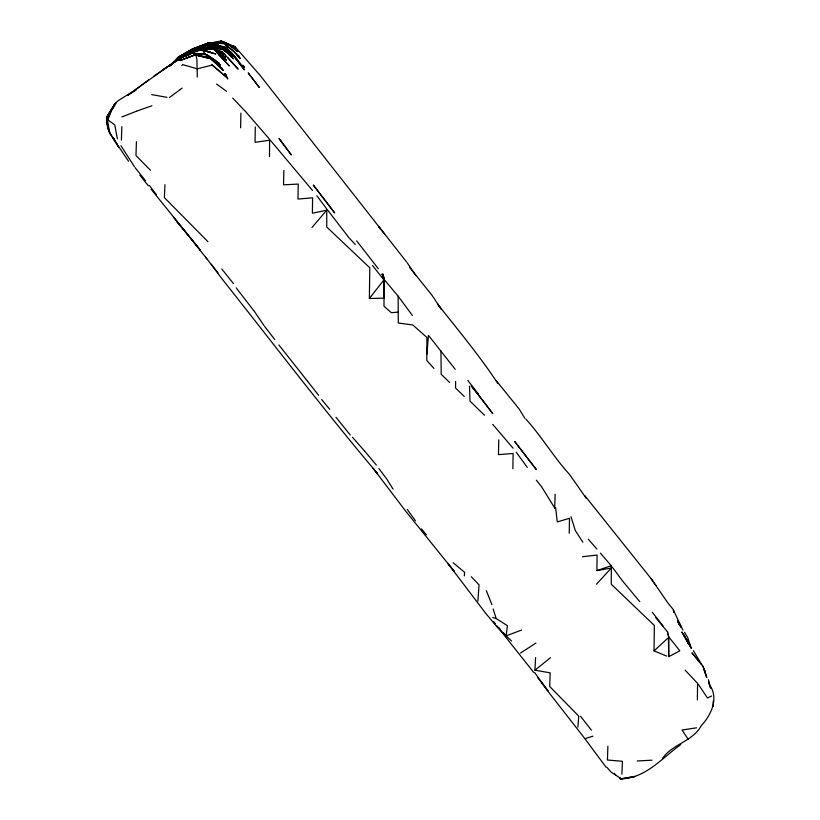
<?xml version="1.0" encoding="UTF-8"?>
<svg xmlns="http://www.w3.org/2000/svg" width="820" height="820" viewBox="0 0 820 820"><rect width="100%" height="100%" fill="white"/><g stroke="black" fill="none" stroke-linecap="round" stroke-linejoin="round"><path stroke-width="1.23" d="M433.954 368.446L426.789 360.441L426.923 337.45L412.747 324.935L398.294 323.029L398.151 296.174L384.149 279.507L383.032 274.269L382.069 274.136L383.852 279.148L383.032 274.269L384.149 279.507L383.985 306.27L391.314 312.656L398.53 312.112M455.612 381.423L455.592 388.075L464.212 396.408M667.798 634.116L668.761 636.873L679.811 650.824L668.71 656.717L668.761 636.873L667.603 632.015L655.662 617.552M197.323 77.049L196.892 59.388L196.031 55.381L195.201 54.786L180.031 60.516L195.201 54.786L209.776 58.486L195.047 54.93L180.031 60.516M269.524 156.61L269.575 140.22L255.071 142.321L255.276 126.915M600.435 553.151L611.238 565.697L611.33 568.024L596.909 570.617L597.093 555.048L582.528 556.718M697.389 699.931L697.553 684.249M512.889 468.732L513.115 453.491L498.468 454.628L498.765 439.827M662.468 758.469C672.256 743.996 692.767 741.577 701.254 725.679C711.053 715.235 718.843 698.824 710.007 685.499M569.234 533.215L569.51 518.291L557.262 521.92L555.642 507.826L554.72 508.041L541.518 486.619L536.3 480.161M240.588 127.797L240.906 113.129M283.884 170.375L283.535 184.828L298.244 184.07L297.978 199.055L312.604 197.804L312.399 213.231L326.749 210.166L326.77 227.048L369.789 267.781L369.369 298.521L384.129 298.162L383.904 279.917L372.536 265.547M666.66 656.072L654.053 650.885L654.339 625.455L611.249 584.209L611.33 568.024L596.437 584.26M554.72 508.041L555.12 494.275M136.427 141.675L135.976 155.492L150.501 170.293M607.876 746.179L607.435 760.017L622.452 761.298L621.867 774.223M121.38 140.2L121.862 126.618M164.963 184.664L164.379 197.599L207.901 241.654M577.885 727.135L578.776 716.178L549.707 686.463L550.179 672.83L534.958 670.207L535.583 657.578M464.356 575.896L464.612 572.309L453.132 562.735M212.001 64.831L226.023 76.824L225.141 73.472L227.673 78.823L225.141 73.472L226.023 76.824L211.498 64.421M426.923 354.168L428.45 335.318L455.202 369.297M477.896 600.988L479.054 584.845L471.285 576.737M667.47 633.204L667.603 632.015M511.598 641.025L506.135 635.859L507.447 625.721L496.182 618.536L492.666 617.45M109.726 133.393L107.461 119.505L112.073 108.834L106.569 122.651L107.84 128.023L109.726 133.393L128.555 161.263M108.025 115.107L114.349 104.222L116.368 102.961M187.339 53.597L187.893 52.695L202.14 49.641L211.99 52.88L201.146 49.815L215.855 53.987L201.576 49.774L187.893 52.695M113.672 107.133L106.549 117.301L106.569 122.651L107.615 124.927M115.189 104.847L106.549 117.301L115.087 103.494L118.418 100.532L133.773 90.856L178.094 59.224L175.07 61.572M369.369 298.521L383.904 279.917M181.855 65.538L182.583 64.606L197.353 68.829L211.621 65.231M312.02 227.488L326.749 210.166M169.381 66.276L178.145 57.256L192.526 49.015L209.274 42.691L224.085 43.593L226.699 45.981M195.201 54.786L208.813 57.605L194.063 54.776M654.053 650.885L668.454 637.611L668.72 656.031M680.774 744.529C662.416 757.762 645.606 778.272 621.324 778.815L620.32 779L619.828 777.596M169.474 66.348L171.39 64.77M192.29 50.522L193.797 49.302L206.23 45.203L220.949 49.128L207.89 46.176L219.032 46.955L227.437 52.716L233.495 58.825L221.113 47.314L232.593 56.324L217.136 44.331L202.263 45.459L197.21 48.759M534.958 670.207L550.425 657.732M176.064 60.895L181.333 58.025M182.747 56.836L192.239 49.723L207.214 45.315L198.266 48.636M128.309 95.089L148.758 79.765M173.051 63.13L170.027 65.467L181.199 57.041L192.147 53.013L205.943 54.643L215.127 60.454L220.447 65.128L204.713 53.556L202.14 49.641M233.854 47.201L234.868 46.648L231.301 45.848M169.34 97.6L182.132 88.129M194.145 50.727L196.216 49.21L210.935 47.539L225.633 57.287L213.149 48.493L226.535 60.239L213.149 48.493M179.006 57.42L177.335 58.64L180.533 56.621M127.479 95.376L136.038 90.077M194.186 50.655L196.38 49.251M153.945 76.055L178.545 59.511L162.924 69.7M184.111 56.498L187.001 54.509M188.928 53.187L192.782 50.532L199.209 48.441L214.02 49.395L229.323 65.959L218.93 54.776M199.178 48.072L201.238 46.709L197.046 49.087M520.423 653.058L535.931 643.085M182.665 55.278L193.202 48.739L209.274 42.691L193.253 48.677L178.145 57.256L192.249 49.221L199.168 46.914M180.021 56.785L192.249 49.221L199.209 46.914M202.232 47.212L206.23 45.203M199.793 47.662L202.981 45.746L196.697 48.913M202.109 46.883L204.231 45.766L203.237 45.848L205.717 45.817M199.906 48.001L204.231 45.766M192.392 53.136L185.832 56.047L191.142 53.208L204.979 53.853L201.259 53.935M200.879 46.453L206.271 43.798L221.195 41L234.868 46.648M183.516 56.959L191.142 53.208L196.082 53.689M206.906 45.674L211.222 43.542L212.195 44.239M184.654 56.313L191.142 53.208M179.18 59.112L176.966 60.167L181.353 58.179M185.802 55.955L190.127 54.181L185.74 56.18M711.616 696.026L707.455 697.984L698.158 684.054M193.233 52.316L200.172 49.272L186.171 54.151L188.538 53.474M121.862 116.983L136.53 111.212M211.181 264.317L221.543 278.267C273.306 343.559 323.777 409.928 377.518 473.601L373.028 468.21L406.177 511.772L454.167 571.253L448.058 563.729L485.532 613.093L497.115 627.054L506.135 635.859L521.674 630.026M220.19 41.369L221.195 41L235.811 47.95L221.718 41.4L227.909 43.921L237.677 51.578L227.909 43.921L222.169 41.646M136.889 111.089L151.895 105.749M596.909 570.617L611.238 565.697M201.474 46.145L204.938 44.987L201.525 46.145M534.65 672.543L548.857 692.5L584.906 738.656L592.993 736.165M196.831 51.117L201.576 49.774M207.368 45.551L213.19 43.983L215.639 44.649M202.776 48.636L210.145 46.73L224.741 54.417L208.177 46.186L222.333 51.721L238.118 69.157L227.878 57.759M204.621 49.395L212.042 49.21L210.145 46.73L195.211 49.62L198.84 49.138M620.32 779L635.244 776.468L621.324 778.815L610.88 771.948L606.851 767.212M696.539 727.811L682.055 730.005L688.246 739.445M201.259 48.821L210.935 47.539M216.142 44.423L217.136 44.331L231.691 53.31L217.259 45.059M208.27 43.04L223.142 41.912L224.085 43.593L214.348 43.255M202.314 53.73L204.713 53.556L219.514 63.55L207.378 55.042L215.127 60.454L205.943 54.643L198.542 53.925M637.222 760.98L651.92 760.191M201.064 53.72L204.713 53.556M208.188 45.787L218.089 45.653L208.013 45.735M204.487 49.097L212.042 49.21M204.375 49.405L208.075 49.641M207.737 45.879L219.032 46.955M207.696 45.951L220.006 47.509L227.437 52.716L221.113 47.314M207.942 45.94L220.006 47.509L220.846 48.923M151.72 94.618L166.962 97.344M231.219 45.756L234.756 46.525M218.407 45.735L227.909 47.97L226.023 44.946M218.099 45.315L227.909 47.97M209.161 46.32L210.145 46.73M226.392 50.153L229.774 51.557L236.857 59.101L228.688 50.522L217.29 44.977M208.454 46.258L216.193 49.723M218.397 50.707L221.707 52.193M216.623 84.091L226.546 91.327M107.461 119.505L114.769 124.917L117.383 138.805M228.688 50.522L231.076 52.388L240.947 64.483L230.738 52.121L244.35 69.864L231.076 52.388M218.663 54.622L224.321 59.286L217.29 52.706M230.953 49.446L227.509 46.125L234.028 51.527L240.424 58.579L236.98 55.258M234.571 52.521L239.501 56.611L227.509 46.125M449.596 382.428L441.191 374.299L440.945 350.878M484.415 415.207L470.024 401.113L469.501 386.199M232.736 98.082L245.99 112.043L269.555 139.256M685.069 670.083L697.543 683.306M355.265 244.462L348.869 237.636L327.385 209.735M492.728 424.36L513.053 448.181M614.221 773.342L615.851 775.136M312.461 190.394L270.098 139.964M498.519 627.341L500.21 629.237M503.593 633.019L506.135 635.859M235.36 47.14L259.868 75.061L406.464 261.805M352.374 437.162L364.572 451.02M588.278 539.191L596.919 549.072M278.882 344.953L307.418 381.064M421.459 528.91L426.441 534.794M639.774 601.695L622.616 581.052L612.304 567.102M364.664 451.123L376.39 465.073M525.825 419.04C541.723 436.506 553.623 457.068 569.582 474.493L586.31 498.406M382.069 274.136L382.981 275.223M173.368 217.074L200.541 250.377L151.064 189.174M321.676 399.545L329.702 409.252M409.518 267.187L431.843 295.087L441.201 309.027L437.46 303.912C458.093 330.009 479.423 355.603 497.771 383.319M496.325 380.757L519.07 408.893L524.861 418.313M380.224 228.513L378.563 226.494L384.601 233.905M188.979 236.416L176.925 221.625L177.878 222.845M350.232 434.989L335.954 417.236M191.214 239.112L217.987 272.886M139.861 175.224L148.379 185.802M584.742 495.567L651.008 578.5L668.074 603.212L673.159 609.373L674.06 612.591M496.602 625.598L533.666 672.359M135.105 167.649L145.478 180.615M221.779 268.97L233.536 283.71M205.482 257.142L206.906 258.935M652.3 612.284L663.114 626.111M307.654 381.351L318.621 395.301M356.659 240.854L378.338 268.745M478.665 394.317L467.779 380.367M580.519 716.239L591.425 730.189M537.592 677.474L547.924 690.758L541.856 682.865M264.624 326.442L274.751 339.5M149.373 185.504L156.394 194.565M412.378 315.454L398.151 296.174M236.17 287.82L254.518 311.61L264.009 325.55M316.879 195.785L326.708 208.905M378.85 468.517L386.753 479.023L393.046 489.099M584.906 738.656L605.959 767.1M703.027 666.332L706.717 677.515L703.027 666.332L691.936 652.833L701.694 664.63L693.402 650.639M516.262 452.271L527.291 467.369M407.243 509.415L415.484 520.843M651.008 578.5L656.092 585.705M134.388 166.665L120.95 145.755M407.109 262.605L415.914 275.745M582.866 542.194L575.322 530.571L570.986 516.672M681.502 626.931L677.617 620.883L679.729 625.363M690.122 645.258L681.871 631.974L691.393 648.425L687.734 637.693L684.505 632.312M691.393 648.425L683.46 634.495L688.021 643.075M109.654 131.241L107.84 128.023L109.583 131.231M113.898 138.744L118.746 147.323L108.937 131.19L108.291 127.971M113.078 137.657L115.415 141.942L113.847 138.539M688.851 644.161L686.678 639.877L688.636 644.418M680.723 627.351L678.037 621.55L679.36 624.953M486.352 590.728L491.918 604.637M705.303 672.154L703.939 668.71L705.661 673.845M682.886 630.098L673.415 610.121L673.937 612.478M493.127 608.973L496.182 618.536M708.48 681.738L710.13 687.191M708.5 679.729L710.663 688.318M709.392 684.116L709.915 686.463M713.205 701.192L713.226 706.543M187.185 53.392L182.388 57.267L187.185 53.392M202.263 45.459L197.241 49.015L202.263 45.459M179.252 58.907L177.089 59.942L179.272 58.968M228.821 50.348L220.918 47.529L228.821 50.348M209.377 57.256L207.644 56.006L222.312 68.716L209.377 57.256L223.255 70.335L209.377 57.256M495.136 623.559L493.445 621.673L495.024 623.63M243.171 65.713L242.73 65.19L244.575 67.67L243.171 65.713M483.093 400.775L471.203 385.748L492.769 413.649L483.093 400.775M536.239 469.45L514.724 441.549L536.239 469.45M325.284 200.582L313.301 185.053L334.683 212.954L325.284 200.582M259.304 87.484L248.306 73.052L259.304 87.484M280.891 141.009L279.015 138.539L291.377 154.949L280.891 141.009"/></g></svg>
